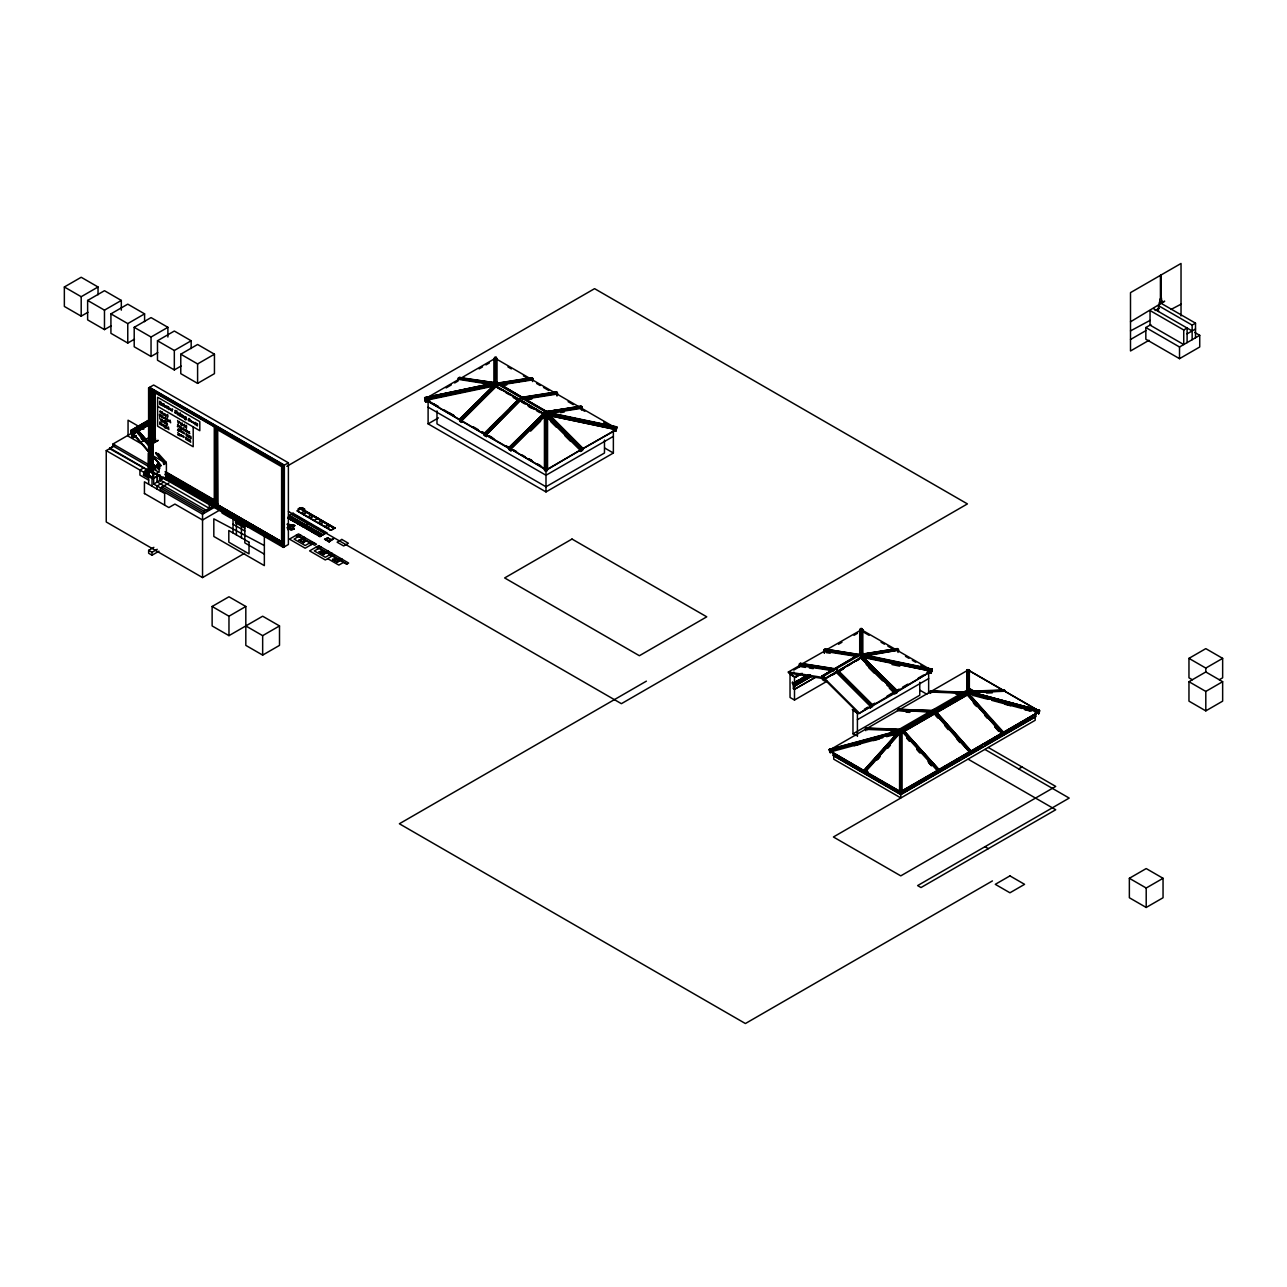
<?xml version="1.0" encoding="UTF-8"?>
<svg xmlns="http://www.w3.org/2000/svg" width="1287" height="1287" viewBox="0 0 1287 1287"><rect width="100%" height="100%" fill="white"/><g stroke="black" fill="none" stroke-linecap="round" stroke-linejoin="round"><path stroke-width="1.5" d="M289.543 527.203L288.465 527.557M496.991 360.167L496.106 357.416M244.643 553.265L202.542 577.573L106.242 521.975L106.242 450.611L147.249 474.276L147.313 471.605L149.179 470.511L153.652 473.037M149.984 470.624L147.651 471.798C150.949 482.078 137.838 472.216 147.651 470.302M147.088 473.809L147.168 471.509L149.356 470.254M862.805 631.563L862.837 630.389L861.711 631.306M161.84 424.565C164.189 423.117 160.505 425.788 162.982 425.852M165.074 406.065C168.661 405.212 162.484 406.048 166.425 407.738M184.057 429.617C186.406 428.169 182.722 430.839 185.199 430.888M188.69 432.175C191.699 431.451 186.551 432.159 189.832 433.574M159.411 466.811L157.352 465.138L158.478 463.079M616.296 429.021L616.167 428.957C615.122 434.909 616.923 425.112 616.763 427.815M460.102 377.541L494.401 382.689L458.478 377.734L493.484 383.22L492.953 384.765L545.72 415.106L546.637 414.253L546.412 469.787L615.91 429.649M862.773 654.986L932.061 669.304L930.919 673.246L931.45 671.187L862.065 657.287M792.663 683.735L793.468 683.654M425.289 398.986L424.855 397.651L425.595 401.898L429.697 401.045M1038.496 712.306L1038.722 713.754L1039.526 710.408L970.768 691.875M931.402 671.862L931.885 669.047M927.058 672.441L931.161 673.294L932.126 669.095L863.69 654.713L864.607 655.582L824.468 679.295M546.428 416.747L546.959 415.508M161.872 419.176L161.325 421.396L159.62 417.873M521.878 399.018L522.249 397.506M497.393 383.124L531.853 377.702L531.563 379.15M531.692 377.734L533.124 379.198L532.496 381.563M548.954 412.821L547.876 414.607M556.917 395.785L557.191 392.455M557.062 395.752L557.705 393.388L523.053 398.825M582.126 407.593L581.483 409.974L581.772 406.644M615.749 429.166L616.039 428.137L581.66 408.285L581.386 409.33L584.829 411.309M615.862 431.065L616.827 426.866L548.954 412.596M896.315 649.613L898.278 649.131L861.823 654.407L897.345 648.6L898.616 650.08L897.988 652.461M865.717 655.871L898.455 650.096M495.736 386.132L496.01 385.103M931.338 671.042L932.126 669.095M616.296 427.22L615.894 429.182M616.055 428.812L616.537 427.268L547.136 412.693L616.763 427.075M931.595 671.251L930.919 673.246M969.24 693.95L969.674 692.599M1003.2 690.25L1003.973 689.88L972.65 691.151M1004.648 690.379L1004.874 691.232L971.637 692.519M179.102 421.332L178.362 423.455L177.606 420.463M458.639 377.751L458.124 378.684L492.953 384.153M799.549 663.851L799.677 667.149L799.211 664.8L833.686 670.221L834.04 669.272L799.404 663.835L800.482 663.32M824.259 652.959L824.13 649.662M546.975 469.835L581.451 449.372M583.172 448.536L580.727 451.464L581.901 448.922M580.727 451.464L582.062 449.083L615.878 430.067M801.351 664.317L800.321 663.288L834.973 668.741L822.216 676.093L861.003 653.169L862.805 653.458L864.607 655.26L824.098 679.037L858.831 713.577L895.72 692.728L886.759 684.941M824.597 679.536C827.782 683.3 819.899 678.635 823.053 679.23L822.216 676.093M824.372 678.313L825.53 677.927L821.926 675.836M837.081 671.026L836.212 672.216L870.688 706.627M861.083 658.156L876.479 672.522M863.947 656.161L864.607 655.26M858.831 713.577L871.138 705.919L857.625 692.438M870.237 707.818L871.556 705.421L872.988 705.196L870.382 707.979L871.138 705.919M872.843 705.035L872.361 706.836M883.525 679.568L895.72 691.73L894.964 693.79L889.317 688.159M896.942 692.647L897.071 690.701L894.803 693.629L896.942 692.647L897.409 690.846M546.412 469.787L547.329 470.64L544.658 470.447L545.286 468.983L510.923 449.131L545.559 469.691L544.433 469.208L544.433 414.253L547.554 414.527L547.554 469.385M522.538 397.554L495.752 381.772L492.149 383.864L545.994 414.816L544.594 415.54L545.511 411.824L508.333 447.989L509.765 448.214L510.939 450.772L508.494 447.828M1038.496 713.69L1039.301 710.36L972.65 692.663M177.67 432.705L178.748 433.397L177.622 434.7L178.813 435.408M162.773 416.811L163.932 417.841A2.188 1.271 60 0 1 163.916 418.355L162.741 417.68A2.059 1.19 60 0 1 162.709 417.133M182.577 424.356L183.751 425.386A2.188 1.271 60 0 1 183.719 425.9L182.561 425.241A2.059 1.19 60 0 1 182.529 424.678M132.818 433.124L160.955 465.717L132.818 433.124L136.712 430.872L150 445.672M132.802 434.057L150.418 423.6M150.595 422.554L133.687 432.319L133.591 433.671L150.531 423.841M140.959 442.213L149.968 437.017M144.096 440.411L145.785 439.43M158.784 463.417L157.738 465.604L156.853 464.559L156.773 467.133M159.218 463.98L159.105 472.361L154.392 469.626L154.392 465.749L159.411 468.758M163.996 464.575L165.09 462.548L163.835 464.398L165.637 463.207M156.194 452.59L164.849 463.481L155.663 453.008M792.502 682.351L792.599 683.815L792.438 682.239L795.463 683.976L795.463 685.456L805.131 679.037M939.108 769.803L904.053 731.096L939.108 769.803L936.663 772.2L937.789 770.173L969.352 751.946L938.464 770.575M936.663 772.2L937.95 770.334L903.217 731.595L902.798 732.432L904.488 731.161M936.518 772.039L938.625 769.674M970.977 751.013L968.998 753.538L970.125 751.495L1001.688 733.284L970.8 751.898M968.998 753.538L970.285 751.672L935.552 712.918L935.134 713.77L936.389 712.435M968.741 693.757L1003.78 732.464L1001.35 734.861L1002.46 732.834L1038.432 712.065L1003.136 733.236M1001.35 734.861L1002.621 732.995L967.888 694.256L967.47 695.093L969.159 693.822M1002.975 733.059L968.339 693.21L1038.738 712.145L901.962 791.634M1001.189 734.7L1003.635 732.287M162.918 412.902L163.883 414.623A13.272 7.674 60 0 0 163.899 415.122M581.032 450.112L546.525 415.701L547.956 412.918M865.459 728.49L900.192 729.842L865.459 728.49L866.457 728.008M865.604 728.49L865.829 730.694M930.292 691.151L964.446 693.049M302.107 541.602L305.63 540.926M165.685 419.53L164.672 417.648L165.685 418.452M167.632 416.763L166.618 414.881L167.632 415.685M164.495 422.731L163.481 420.849L164.495 421.653M180.341 415.653C178.266 416.956 178.941 411.02 180.341 414.366M186.39 427.734L185.457 425.756L186.454 426.56M327.606 538.175L326.287 540.073M165.637 427.236L164.623 425.402L165.637 426.206M185.988 418.87C183.848 419.996 184.652 414.35 185.988 417.632M165.91 477.606L283.816 545.286L166.232 477.397M181.081 427.348L182.03 429.295L181.081 428.41M860.794 655.099L860.086 656.064L861.421 654.89M297.249 523.519L299.131 522.442L297.828 523.857M899.903 733.896L901.962 732.303M150.466 447.522L136.776 432.223L137.194 431.386M161.567 405.437L162.966 403.732M545.72 415.106L549.324 412.821L547.474 414.559L616.537 429.07M169.289 421.911L168.307 420.688A2.622 1.512 60 0 1 168.324 420.238L169.369 420.479M167.439 420.72L166.554 418.452M180.743 424.324L179.762 422.184M180.18 427.879L179.183 425.74M865.54 771.203L866.231 772.988L863.786 770.575L897.087 733.413M897.94 732.77L863.786 770.575M864.381 770.784L898.229 732.721L829.729 750.884L829.52 749.34M899.677 732.367L864.784 771.54L864.365 770.527M864.542 772.007L864.269 770.463M865.733 771.573L900.096 732.914L864.961 771.122M865.781 772.136L899.581 791.376L901.962 791.215L936.775 771.54M876.817 760.102L879.504 757.11M887.531 748.149L890.218 745.157M877.525 759.459L880.115 756.563M887.901 747.876L890.491 744.98M495.415 383.655L496.364 383.462L459.186 419.61L495.897 383.188L496.669 384.668L495.945 383.687M896.959 692.02L896.235 692.438L931.321 671.17L895.607 692.149L860.746 657.367M289.06 516.618L287.725 518.034L320.785 536.229M314.092 533.252L315.975 532.158L314.977 533.413M283.623 466.425L148.6 387.934L153.652 385.022L288.385 462.805L288.385 544.481L283.333 547.409L148.6 469.61L148.6 387.934M303.426 542.583L305.984 540.974M323.648 554.295L326.303 552.879L321.911 550.353M493.854 385.473L493.307 384.25M461.164 418.243L476.222 403.233M481.788 397.683L494.321 385.183M460.247 420.318L425.434 399.774L460.456 419.996L496.814 383.719M459.813 421.251L461.936 422.233L459.813 421.251L459.684 419.305L461.936 422.233M461.76 421.75L460.746 420.608L495.672 386.76M496.01 385.971L461.148 420.752L460.456 419.996M461.486 421.042L497.683 384.91M510.907 450.128L509.684 448.423L485.617 434.523L486.357 436.583L484.395 435.44L483.751 433.799L518.758 399.099L543.034 413.867M489.607 428.587L500.643 417.583M510.295 407.947L518.581 399.694M484.395 435.44L483.912 433.639L485.891 434.781M485.328 434.813L520.093 399.823L519.304 400.112M520.35 399.967L518.934 399.324L522.538 397.249M486.357 436.583L485.73 434.942L520.366 400.37L519.675 399.63L485.038 434.186L486.341 435.939M486.052 435.231L520.366 400.37M508.671 448.278L543.484 413.545M509.604 448.375L545.511 412.58M531.579 426.576L509.668 449.42L508.944 449.002M539.897 418.275L544.063 414.124M508.976 449.63L511.1 450.611M509.909 449.002L529.81 429.134M544.594 414.929L510.312 449.131L510.939 450.772M545.447 414.687L510.633 449.42L460.746 420.608M530.437 430.646L545.559 415.572M530.759 431L540.588 421.187M859.716 655.163L859.716 629.681L860.633 628.812L862.837 629.761M859.716 629.761L860.633 628.893M148.97 388.642L284.347 466.843L148.97 389.414L149.598 387.355L284.347 465.138L283.703 466.425M334.507 559.459L334.507 560.424M899.581 730.019L901.962 729.745M864.285 655.405L862.419 656.724L931.82 671.299M164.736 414.044L165.733 416.184M166.57 422.876L167.583 425.032M166.506 426.737L167.519 428.877M182.513 415.653L183.607 415.814L183.719 418.227M326.126 539.237L327.284 538.642M897.586 731.659L829.295 750.08L829.632 749.243M186.953 432.319L187.403 430.534L187.95 432.899M187.275 436.406L187.741 434.62L188.272 436.985M186.808 440.009L187.258 438.24L187.805 440.588M190.17 438.079L190.637 436.293L191.168 438.642M189.704 441.682L190.154 439.913L190.701 442.261M185.939 430.18L186.953 430.759M186.277 434.25L187.275 434.829M185.795 437.87L186.808 438.449M189.173 435.923L190.17 436.502M188.69 439.543L189.704 440.122M290.508 519.642L292.406 518.548L291.087 519.98M300.611 525.466L302.509 524.372L301.496 525.643M303.989 527.413L307.303 526.415M312.628 530.228L311.309 531.644M319.369 534.121L318.339 535.36M966.955 692.213L968.146 690.878M493.066 383.317L424.63 397.699L493.066 383.317L492.792 384.861M545.093 412.065L546.042 412.258L544.128 412.065L581 406.097L580.71 407.529M163.803 414.704L162.854 413.835L163.883 413.947M331.29 540.363L328.941 541.827M544.433 468.902L545.35 468.307L545.35 414.446M316.248 531.418L313.272 532.786M295.785 520.511L294.755 521.75M307.352 529.359L309.234 528.265L308.236 529.52M157.979 468.967L158.028 467.567M304.858 537.741L302.96 538.899L309.813 542.841L305.164 545.527L294.079 539.124L300.74 535.215M287.596 525.723L293.243 526.64L294.82 525.627L287.307 524.469L294.836 525.546L287.162 524.066M299.549 540.347L300.386 539.848L299.421 540.267M303.185 542.438L304.022 541.94L303.056 542.374M319.723 552.107L320.56 551.608L319.594 552.026M325.048 552.59L322.345 553.394L325.257 552.895M323.359 554.198L324.195 553.7L323.23 554.134M325.933 552.863L328.346 551.415L325.933 552.847L322.394 550.305M291.055 528.7L289.495 529.214L291.554 530.164L293.983 528.941L293.243 526.64M331.499 540.234L333.671 538.899M461.711 377.718L493.902 359.121L494.498 359.99M547.474 415.202L548.342 414.704M87.934 312.274L81.194 316.168L64.35 306.435L64.35 286.985L81.194 277.268L98.037 286.985L98.037 294.771M64.35 286.985L81.194 296.718L98.037 286.985M111.213 325.708L104.472 329.601L87.629 319.884L87.629 300.434L104.472 290.701L121.316 300.434L121.316 310.151M87.629 300.434L104.472 310.151L121.316 300.434M134.491 339.157L127.767 343.05L110.923 333.317L110.923 313.867L127.767 304.15L144.594 313.867L144.594 321.653M110.923 313.867L127.767 323.6L144.594 313.867M157.786 352.606L151.046 356.483L134.202 346.766L134.202 327.316L151.046 317.599L167.889 327.316L167.889 337.033M134.202 327.316L151.046 337.033L167.889 327.316M181.065 366.039L174.324 369.932L157.481 360.215L157.481 340.765L174.324 331.032L191.168 340.765L191.168 348.536M157.481 340.765L174.324 350.482L191.168 340.765M180.775 354.198L197.603 344.482L214.446 354.198L214.446 373.648L197.603 383.381L180.775 373.648L180.775 354.198L197.603 363.931L214.446 354.198M149.549 387.693L284.347 465.444M148.97 389.414L149.598 455.035M131.177 432.142L130.727 430.534L149.244 419.835M130.791 431.901L130.791 430.646L149.324 419.948M150.306 420.527L130.904 431.788L132.818 432.319M131.773 431.483L150.386 420.559M131.901 431.563L150.692 420.946M132.175 431.724L150.692 421.026M149.533 422.023L132.577 431.949L132.561 436.454L133.607 437.065L133.607 434.105M132.69 432.014L149.549 422.313M148.407 466.393L112.983 445.945L112.983 443.999L133.188 432.335M138.513 429.826L141.811 427.927M132.722 433.285L140.058 429.279M143.42 427.332L148.472 424.42M132.4 432.175L133.526 433.703L150.595 424.034M147.201 469.98L109.604 448.664L114.656 444.964M136.776 432.223L138.449 430.952L149.614 443.693M106.242 450.611L114.656 445.752M136.132 435.601L132.754 437.548L131.724 436.937L131.644 433.59L132.834 434.282M131.644 436.985L132.834 437.66L136.197 435.714M149.807 471.605L150.032 441.602L153.394 439.655M150.145 470.736L150.289 441.763L153.668 439.816M155.759 439.076L150.692 441.988L154.343 440.202M152.896 470.093L152.22 442.857L155.582 440.926M152.22 442.857L155.856 441.071M153.056 470.382L152.896 443.259L157.947 440.331M152.896 443.259L158.204 440.492M143.291 468.114L139.929 470.061L139.929 475.112L148.649 480.148M143.661 475.16L143.822 471.927L148.198 469.385M143.661 472.216L147.651 470.093M150.193 468.725L151.287 469.514M144.16 472.699L147.989 470.495M150.869 469.112L150.659 389.35L150.322 454.761M163.272 463.127L164.945 462.146M166.184 462.194L164.495 463.159L155.566 453.201M163.739 463.899L165.476 462.741M163.948 464.076L165.685 462.966M147.249 474.276L149.115 473.198M148.761 473.986L147.587 474.678L147.796 471.879M153.024 473.149L153.024 478.909L147.635 475.788L152.847 478.603L159.524 474.678M158.751 475.482L153.7 478.394L148.649 475.482M153.7 471.975L153.7 484.041L162.484 479.005M163.803 482.094L157.062 485.987L157.062 489.092M153.7 484.041L160.441 487.918L168.854 483.059M204.231 511.261L204.231 513.207L162.114 488.899L162.114 486.953L204.231 511.261L214.334 505.421M282.834 466.023L288.385 462.805M157.271 472.619L157.271 482.014L206.917 510.682L215.621 505.662M217.551 504.681L281.58 541.65L281.628 466.698L217.551 429.761L217.905 504.472M160.441 489.864L202.542 514.173L216.007 506.402M286.808 466.344L594.578 288.658L967.422 503.909L621.396 703.683L288.433 511.454M158.961 551.206L152.011 555.212L148.649 553.265L148.649 550.353L153.861 547.345M221.058 509.314L202.542 520.012L174.919 504.07L168.854 507.561L144.434 493.468M148.649 550.353L152.011 552.3L157.223 549.292M225.402 511.1L222.024 513.046L230.775 518.098M458.285 378.7L459.202 378.925M425.627 398.552L459.507 378.973M446.106 387.918L451.238 384.958M454.665 382.979L458.075 381M479.102 368.87L482.528 366.892M485.939 364.913L489.366 362.95M234.749 516.875L232.143 518.388L237.291 521.348L239.897 519.851L236.47 517.873M233.027 532.947L233.027 518.355L234.636 517.422M234.17 518.178L235.054 517.664M235.537 517.937L236.116 517.985M234.443 519.176L236.937 517.937M235.489 519.787L235.553 522.731L244.82 528.088M237.339 518.854L238.256 519.578M236.406 519.594L237.355 519.047M237.693 519.192L238.127 519.304M238.481 519.514L237.435 520.045L233.703 517.969M236.872 520.575L237.58 520.286M240.782 520.398L237.371 522.377L243.34 525.82L246.75 523.857M246.444 526.11L247.764 525.466M247.812 525.868L247.345 526.624M438.497 406.724L428.104 400.724L428.104 423.857L438.465 417.873M297.876 509.121L300.434 507.641M293.146 513.175L288.819 515.653L322.603 535.279M302.654 507.786L297.136 510.939L330.679 530.308L335.022 527.863M289.157 515.942L291.57 517.487M288.047 518.001L290.46 516.698M288.063 518.227L290.524 517.454L288.658 518.564M302.767 509.925L304.375 508.992M289.302 518.934L291.827 517.471M289.865 519.272L292.39 517.808M292.519 517.889L295.061 519.353M291.441 520.173L293.822 518.629M292.02 520.511L293.919 519.417M292.664 520.881L295.19 519.417M293.163 521.171L295.881 519.819L293.87 521.589M294.466 521.927L297.2 520.575M294.803 522.12L297.265 521.348L295.399 522.458M298.552 521.364L296.412 522.908M287.725 528.056L289.848 528.394L287.789 529.584M296.605 523.149L299.26 521.766L300.82 523.407M290.492 528.49L287.966 529.536M298.182 524.066L300.563 522.522M291.538 528.651L289.752 529.311L291.296 529.198M298.761 524.404L301.673 523.31M290.653 529.633L292.085 528.732M299.404 524.774L301.93 523.31M299.565 524.871L302.493 523.648M302.622 523.712L305.164 525.193M301.206 525.804L303.925 524.469M301.544 526.013L303.989 525.241L302.123 526.351M302.767 526.721L305.598 525.337M303.056 526.882L308.043 524.018M318.05 518.243L314.076 520.527L314.897 521.01M303.346 527.043L306 525.659M304.906 527.96L307.368 527.187M305.502 528.297L308.413 527.203M306.145 528.667L308.671 527.203M306.547 528.893L309.234 527.525M309.234 527.686L312.033 528.989L309.507 530.598M307.931 529.697L310.601 528.313L308.285 529.89M308.864 530.244L310.762 529.15L308.639 529.729M310.087 530.936L312.725 529.552M310.714 531.306L312.596 529.617M311.631 531.611L314.044 530.308M311.647 531.837L314.108 531.081M298.97 539.929L303.716 542.744M312.242 532.174L315.154 531.097M299.26 540.106L301.737 538.786M305.26 537.902L303.587 538.867L314.655 545.254L316.505 544.192L303.989 537.162L302.3 538.127L296.75 534.909M312.87 532.545L315.395 531.097M314.671 533.59L317.342 532.207L315.009 533.783M315.605 534.121L317.487 533.027L315.138 532.689M318.645 532.963L315.975 531.563M316.248 534.491L318.774 533.043M316.811 534.829L319.466 533.445M317.455 535.199L319.337 533.51M318.034 535.537L320.769 534.202M318.388 535.73L320.833 534.958M318.967 536.068L320.865 534.974M319.61 536.438L322.136 534.974M319.836 536.566L326.801 532.609M331 530.276L335.038 528.024L301.206 508.51M310.167 542.664L312.001 541.666M314.318 542.921L305.164 548.214L289.43 539.124L298.52 533.896L303.989 537.162M324.485 539.173L329.343 542.052M324.662 539.35L327.751 537.805L331 539.607M212.13 606.483L228.973 596.766L245.817 606.483L245.817 645.382L262.661 655.099L279.504 645.382L279.504 625.932L262.661 616.216L228.973 635.649L212.13 625.932L212.13 606.483L228.973 616.216L245.817 606.483M547.763 414.993L547.972 413.626L582.979 448.536L582.062 449.083L547.055 414.157M319.578 548.214L314.253 550.884L325.321 557.287L332.094 553.378M319.16 547.972L320.994 546.975M319.433 551.866L322.442 550.241M319.996 552.043L322.104 551.061M327.461 550.82L325.788 551.801L316.908 546.669M323.359 553.989L325.627 552.622M323.89 554.504L319.031 551.624L324.018 554.584M330.389 554.44L332.159 553.426M332.85 559.604L335.907 558.027M333.462 559.829L335.746 558.51M340.862 558.558L339.173 559.523L327.075 552.525L328.941 551.576M336.84 561.775L339.108 560.456M341.908 559.153L339.414 560.633L335.408 558.317M337.226 562.129L339.784 560.649L335.408 558.124M342.245 559.346L340.556 560.328L346.959 564.012M343.484 562.403L338.835 565.09L327.718 558.671M580.566 451.319L582.689 450.337M245.817 625.932L262.661 635.649L279.504 625.932M613.368 436.357L545.994 475.257L428.104 407.191M428.104 423.857L545.994 491.924L613.368 453.024L613.368 429.89M1161.839 300.804L1159.314 302.268L1159.314 305.18M1159.314 304.005L1161.839 302.542L1161.421 297.924L1159.748 299.292L1159.748 302.011M1130.501 321.814L1164.703 301.206L1161.662 302.638M1155.099 310.537L1159.314 308.108M1194.674 332.416L1199.725 335.328L1199.725 346.991L1179.519 358.671L1145.832 339.221L1145.832 327.541L1150.884 324.63M1130.501 339.511L1145.832 330.662M1149.034 340.283L1130.501 350.981L1130.501 292.632L1181.032 263.465L1181.032 315.942M1183.734 329.987L1183.734 344.562L1150.047 325.112L1150.047 310.537L1183.734 329.987L1187.097 328.04L1187.097 342.615M1158.461 311.502L1158.461 305.662L1192.148 325.112L1195.51 323.166L1195.51 337.757M1187.097 333.864L1195.51 329.005M1145.832 327.541L1179.519 346.991L1199.725 335.328M646.396 681.145L399.372 823.76L745.398 1023.535L992.422 880.919M825.064 649.131L823.97 649.645L858.429 655.051M788.352 672.023L822.731 677.429L823.374 678.619L788.641 673.053L788.352 672.023L800.401 665.073M824.967 650.884L800.611 664.735L804.455 665.347M793.789 670.077L800.675 666.103M838.513 644.256L841.955 642.277M853.989 635.328L857.415 633.349M827.026 681.257L794.497 700.048L790.041 697.474L790.041 674.275L794.031 672.152M800.385 673.519L794.497 676.914L794.497 700.048M790.041 674.356L795.173 677.316L802.123 673.294M795.334 677.412L801.302 673.97M795.237 681.997L798.616 680.051M801.978 678.104L805.356 676.158M795.157 682.207L805.356 676.351M795.559 682.367L809.04 674.597M809.491 674.661L793.886 683.349M794.24 683.815L809.555 674.694M794.224 684.089L809.571 674.983M807.995 676.238L794.417 684.201L793.371 683.365M810.617 675.225L795.398 684.024L795.302 685.36L794.111 683.864M793.886 686.18L793.838 684.491L802.638 679.922M794.932 685.054L810.44 676.286M794.336 683.413L794.336 686.003L811.212 676.158M794.336 686.003L811.373 676.254M811.309 676.479L794.465 686.293L793.419 685.601M821.926 676.061L861.293 653.442M860.633 653.909L861.92 653.909L861.92 628.571L860.633 628.571L861.325 653.699M862.805 653.458L836.019 668.918L837.531 670.656M823.728 676.109L836.019 669.015L837.821 670.833M824.87 678.828L837.419 671.589M838.834 670.656L862.274 657.126M831.338 675.337L834.78 673.342M838.722 671.074L843.886 668.082M847.329 666.103L850.755 664.124M855.919 661.132L859.362 659.153M832.271 675.112L835.343 673.326M838.561 671.38L843.58 668.468M840.057 670.881L843.403 668.95M864.365 709.234L867.84 707.158M871.315 705.228L874.79 703.136M886.952 696.203L892.164 693.114M895.639 691.183L899.114 689.092M902.589 687.161L907.802 684.153M918.226 678.136L923.439 675.128M895.72 691.73L871.026 706.338L836.373 671.766M870.414 707.335L871.653 705.63L836.904 671.074M857.415 719.706L928.651 678.587M852.975 710.681L852.975 733.815L919.755 695.253L919.755 682.287M898.793 709.346L897.473 710.36L932.11 711.711M964.204 692.004L930.131 691.151L964.993 692.326M966.955 670.704L830.179 749.678L830.984 750.659M896.235 731.048L969.658 688.642L972.699 690.395L972.699 691.875L899.259 734.266L896.235 732.512L896.235 731.048L899.259 732.786L972.699 690.395M932.528 711.164L935.472 710.714L933.445 710.714M970.028 689.993L897.94 731.611L898.889 732.158L970.977 690.54L968.741 690.443M899.404 709.7L898.632 709.33L935.134 710.714L899.163 709.394M927.493 716.779L930.903 714.816M942.808 707.947L946.218 705.968M949.613 704.005L953.023 702.042M899.758 733.783L971.846 692.165M901.962 790.861L937.016 770.623M901.962 791.119L1038.738 712.145M968.854 753.362L970.688 752.557M959.362 760.167L900.771 793.999L850.932 765.218M962.805 758.188L981.756 747.248M985.215 745.253L1035.182 716.409L1035.182 720.286L833.413 836.984L900.771 875.868L1055.726 786.421L988.352 747.522M900.771 794.385L1035.52 716.602M1192.341 679.745L1188.963 677.815L1188.963 658.365L1205.806 648.632L1222.65 658.365L1222.65 677.815L1219.288 679.745M1018.677 768.918L1022.039 766.972M1188.963 658.365L1205.806 668.082L1222.65 658.365M1188.963 681.692L1205.806 671.975L1222.65 681.692L1222.65 701.142L1205.806 710.874L1188.963 701.142L1188.963 681.692L1205.806 691.425L1222.65 681.692M1129.359 878.297L1146.202 868.564L1163.046 878.297L1163.046 897.747L1146.202 907.464L1129.359 897.747L1129.359 878.297L1146.202 888.014L1163.046 878.297M304.263 537.403L302.027 538.626M329.569 541.232L330.437 540.347M291.859 520.028L293.886 519.401M298.471 523.889L300.627 523.294M287.677 528.555L289.575 528.346M292.004 528.812L289.816 528.893L293.613 528.973M302.397 539.205L300.868 540.894M319.964 536.647L320.753 536.212M327.992 541.28L328.861 541.023M325.708 552.139L327.799 551.013L325.708 552.155L318.903 548.214M339.173 559.909L341.264 558.783M1130.501 330.904L1150.047 320.399M331.065 539.639L333.108 538.561M969.336 669.964L966.955 669.9L966.955 692.503M966.955 669.964L968.741 669.642L968.741 689.735M292.969 519.916L291.554 519.063M309.813 529.649L308.397 528.796M1171.025 309.443L1181.032 304.199M337.355 561.229L335.907 561.229M897.216 690.862L860.392 654.858L897.57 691.006M153.153 436.824L153.362 435.408L152.011 434.62M152.139 471.283L152.284 469.578M316.473 533.574L315.379 533.622M494.835 382.512L496.106 382.094M860.633 653.49L861.92 653.683M864.253 655.791L931.82 669.497M179.327 433.735L179.971 436.068M829.295 749.388L898.165 730.759M829.729 749.501L898.165 731.048M829.407 749.307L830.195 752.638L829.407 750.691L898.165 732.142M830.195 752.026L882.834 737.692M886.614 736.679L898.085 733.719M899.581 791.119L830.179 751.045L864.928 771.38M854.246 745.768L859.973 744.224M873.374 740.62L879.101 739.076M892.502 735.472L898.229 733.928M493.902 359.073L494.755 358.88M859.716 630.469L860.569 630.276L825.192 650.546L829.15 651.174M490.041 384.411L424.694 397.908M424.63 398.439L492.503 384.169L494.321 385.328L424.935 399.903M424.694 398.648L493.082 384.266M424.855 398.391L425.353 400.466L494.691 385.891M425.402 401.415L429.568 400.547M133.687 433.574L132.625 431.708M328.909 541.103L328.088 541.023M164.479 406.998L163.851 403.764M170.656 422.812L170.125 420.109M165.846 424.002L165.412 421.283M168.87 429.633L168.436 426.914M971.122 751.19L936.823 712.499M496.879 383.446L531.161 378.056M498.31 383.655L532.77 378.249L532.963 379.215M519.707 381.016L523.664 380.389M498.777 384.588L533.124 379.198M505.051 383.687L526.367 380.341M498.487 385.247L532.802 379.858L532.062 379.44M502.783 385.569L506.756 384.942M521.782 397.345L556.434 391.891L556.129 393.339M521.09 397.683L555.727 392.245M522.715 397.876L557.351 392.438L556.274 391.924M528.587 397.136L532.416 396.525M538.159 395.624L541.988 395.029M545.817 394.417L549.662 393.822M529.118 397.586L533.14 396.959M536.759 396.38L540.813 395.752M522.892 399.469L557.368 394.047L556.644 393.629M527.943 399.678L531.821 399.067M545.961 411.824L580.308 406.435M544.642 411.808L581.933 406.628L580.855 406.113M553.7 411.776L557.947 411.1M570.881 409.073L574.694 408.478M548.005 412.95L582.287 407.577M553.571 412.162L559.507 411.229M563.449 410.617L567.39 409.99M571.348 409.379L575.289 408.751M547.152 413.706L581.949 408.252L581.225 407.818M560.392 412.628L564.205 412.033M862.338 654.086L897.345 648.6M865.652 654.423L869.481 653.828M873.326 653.217L877.155 652.622M890.572 650.514L894.401 649.919M874.05 653.651L877.911 653.04M881.675 652.445L885.553 651.849M889.204 651.27L893.226 650.643M898.616 650.08L863.786 655.55L863.271 654.633M162.355 412.146L162.13 412.097A3.153 1.818 60 0 0 161.776 412.339M971.91 691.473L1004.809 690.379L1003.812 689.896M972.425 692.197L1005.131 690.926M986.437 693.049L992.341 692.808M496.106 357.496L493.902 358.365L493.902 383.639L493.066 383.542M545.35 467.953L546.637 467.953M547.554 468.725L544.433 468.725L544.658 470.64L547.329 470.447M860.633 628.651L861.92 628.651M968.821 691.264L967.47 691.264L969.336 692.213L969.336 693.773M899.581 792.084L901.962 792.084M899.581 792.519L901.962 792.519M930.067 692.004L963.319 693.307M955.919 694.208L959.812 694.369M934.603 711.067L897.634 710.376L930.984 711.968M906.064 712.21L909.957 712.355M901.029 729.359L866.296 728.008L867.518 729.729M867.068 728.378L900.321 729.665M865.395 729.343L898.648 730.646M890.974 731.547L894.819 731.692M172.78 409.395L172.587 409.346A3.781 2.188 60 0 0 172.072 409.62M195.946 422.763L195.753 422.715A3.781 2.188 60 0 0 195.238 423.005M930.984 690.669L932.19 692.39M287.644 525.933L288.063 526.013A2.767 1.593 0 0 1 289.269 526.705L289.495 526.994M288.529 527.863L294.192 528.651M286.921 527.799L293.983 528.941M836.019 669.015L834.507 668.999M462.355 378.523L466.184 379.118M470.012 379.713L473.841 380.325M477.686 380.92L481.515 381.531M487.258 382.432L491.103 383.027M461.615 378.941L465.669 379.568M469.433 380.164L473.198 380.759M478.844 381.644L482.689 382.255M486.373 382.834L490.363 383.462M458.462 379.359L489.124 384.169M859.362 654.52L824.903 649.098L857.979 654.536M833.654 651.335L837.66 651.962M841.392 652.557L845.302 653.169M849.13 653.764L852.991 654.375M833.091 651.785L837.049 652.412M840.99 653.024L844.932 653.651M823.632 650.595L857.979 655.984M823.953 651.254L858.252 656.643M826.222 652.606L830.179 653.233M801.013 663.642L831.836 668.484M808.284 665.942L812.354 666.586M815.942 667.149L819.996 667.776M799.372 665.459L833.863 670.865M801.592 666.795L805.485 667.406M809.378 668.017L813.255 668.629M790.572 674.147L795.173 677.316M546.702 469.079L547.522 469.964M972.039 692.245L969.98 693.436M616.827 427.606L548.407 413.449M589.156 422.152L593.001 422.973M615.862 429.52L548.053 415.283L616.344 429.681M864.253 655.566L932.126 669.835M863.674 655.662L932.061 670.044M891.907 664.526L899.742 666.167M927.187 671.943L931.338 672.811M177.3 414.494L176.882 410.891M184.781 427.187L184.475 424.195M497.023 359.073L496.171 358.88L530.534 378.764M183.574 428.281L183.462 428.233A3.153 1.818 60 0 0 182.979 428.474M969.433 691.569L1039.623 710.504M969.433 692.261L1039.623 711.18M968.854 692.728L1039.526 711.791M968.854 693.017L1039.188 711.984M972.779 695.35L987.966 699.308M991.746 700.321L1021.975 708.477M1025.144 709.475L1031.418 711.019M1034.845 712.081L1038.722 713.127M1004.906 704.246L1010.681 705.807M1024.162 709.427L1029.938 710.987M900.771 730.469L901.962 731.113L901.962 792.712L899.581 792.712L899.581 731.997M901.962 791.199L900.176 791.006L900.176 733.88M966.955 690.846L968.146 691.569L968.146 689.333M292.986 513.272L326.625 532.705M160.376 411.743C160.103 408.59 161.808 415.588 159.797 411.406M180.003 429.633L179.376 430.067A3.394 1.963 60 0 0 179.36 430.904L180.647 431.644A3.394 1.963 60 0 0 180.647 430.968L180.003 429.633M582.818 448.391L548.503 413.947M838.352 670.64L872.988 705.196M168.034 406.644L167.76 406.612A3.781 2.188 60 0 0 167.31 406.885M162.21 415.942L162.162 415.926A3.153 1.818 60 0 0 161.631 416.135M298.311 521.364L295.608 520.398M321.879 534.99L319.192 534.008M459.411 377.204L460.263 377.574M264.35 545.543L213.819 518.838L213.819 536.454L264.35 565.62L264.35 536.454M298.053 511.293L297.217 510.81L331.161 530.212M303.523 514.446L304.375 514.945M306.901 516.393L307.738 516.891M320.366 524.179L321.219 524.662M323.745 526.126L324.581 526.608M289.639 517.953L288.191 517.117M296.38 521.846L294.932 521.01M299.742 523.793L298.294 522.956M303.121 525.74L301.673 524.903M306.483 527.686L305.035 526.85M313.224 531.579L311.776 530.743M319.964 535.456L318.516 534.62M1161.839 303.732L1195.51 323.166M1153.409 308.59L1192.148 330.952M531.772 379.488L555.855 393.388M556.354 393.677L580.421 407.577M507.931 366.908L511.357 368.902M523.391 375.836L526.817 377.831M536.663 383.494L540.09 385.489M543.532 387.467L548.696 390.444M568.114 401.657L573.278 404.649M603.732 422.216L607.158 424.211M549.324 413.03L495.415 382.303L496.106 357.159L494.835 357.159L494.755 383.783M549.034 413.079L495.752 381.772M493.951 382.062L547.522 413.095M604.697 448.021L613.368 453.024M492.149 383.864L545.72 414.897M497.393 387.757L500.836 389.736M505.984 392.728L509.427 394.707M512.87 396.686L518.194 399.984M528.844 405.92L534.008 408.896M513.352 397.554L516.698 399.485M521.541 402.011L524.887 403.941M528.233 405.888L533.252 408.783M536.599 410.714L539.961 412.644M528.426 406.354L531.772 408.285M969.336 670.704L1038.738 710.778M969.336 670.8L1003.377 690.459M1004.391 691.039L1038.432 710.697M862.837 630.517L895.044 649.115M897.232 650.369L931.128 669.948L931.112 670.994M869.095 635.328L862.258 631.386L862.837 630.582M881.064 642.245L884.491 644.208M887.901 646.187L891.328 648.165M905.517 656.354L908.928 658.317M912.354 660.295L915.765 662.274M920.897 665.234L924.323 667.213M433.301 403.651L438.497 406.66M448.906 412.66L454.102 415.669L443.693 409.733M492.245 437.677L488.787 435.682L493.983 438.754M513.046 449.694L516.521 451.689M473.182 426.753L478.378 429.745M506.113 445.769L509.588 447.763M513.046 449.774L516.521 451.769M521.718 454.778L525.193 456.772M537.322 463.787L540.797 465.781M459.781 420.624L460.521 421.042L459.797 419.61M484.555 435.279L486.518 436.422M920.012 690.266L926.93 694.256M984.989 749.468L1069.191 798.085L917.615 885.601L920.993 887.547L1055.726 809.748L968.146 759.185M857.415 713.255L852.3 709.523L857.415 713.175L857.415 736.373M793.773 683.751L793.484 682.93L793.773 685.73M794.529 685.971L793.355 685.295L793.355 688.674L794.529 689.365L816.425 676.721L794.465 689.237L793.419 688.642M852.975 733.815L855.935 735.52M864.558 769.851L868.033 771.894M830.984 752.026L899.581 791.634M864.703 771.83L866.376 772.811M847.489 763.239L833.735 755.292L833.735 759.185L900.771 797.892L900.771 791.634M900.771 794.192L833.413 755.485M984.989 846.701L988.352 848.648M149.549 388.111L284.298 465.91M160.923 402.027L159.62 401.271L159.62 404.263L160.923 405.019M163.481 404.279L164.43 404.826M159.62 402.702L160.859 403.41M157.593 406.338L199.807 430.711L199.807 421.621L157.593 397.249L157.593 426.206L193.195 446.75L193.195 426.882M159.797 415.46C162.789 417.085 158.221 410.81 159.797 416.65M178.861 430.936L177.526 430.164L178.459 428.78L178.491 431.322M159.797 423.053L161.084 423.793M301.978 507.593L304.89 509.282M299.758 507.834L334.829 528.169M299.421 508.027L334.459 528.072M300.466 508.944L334.25 528.297M149.662 431.338L153.652 433.832M149.598 431.612L151.239 432.496M153.652 433.896L152.236 432.818L152.477 439.736M149.067 432.689L149.019 431.885L153.652 434.475M143.742 429.263L128.056 420.205L128.056 436.1L143.742 445.157M291.135 514.333L324.855 533.719M152.252 434.507L152.22 436.277M149.823 433.365L151.062 435.392M151.126 434.845L149.871 434.137L151.062 435.038M153.266 436.293L152.059 435.456L153.314 436.116L152.896 439.977M289.189 515.46L322.828 534.893L288.867 515.62M327.268 537.853L331.612 540.347M307.545 527.3L305.872 525.74M312.451 530.115L314.285 531.177M325.756 539.028L325.965 539.897M150.692 438.706L150.885 432.754M130.727 430.534L133.751 432.287L133.591 433.671M130.791 430.646L133.687 432.319M131.724 433.912L132.754 434.588M298.745 536.438L302.3 538.497M326.415 552.541L329.987 554.6M301.737 538.593L306.081 541.103M295.769 535.472L298.085 536.824M309.17 543.227L311.486 544.562M315.926 547.232L318.243 548.568M329.327 554.97L331.66 556.322M156.773 464.446L157.593 464.961M165.444 471.669L216.441 501.093M165.138 471.895L216.908 501.962M165.878 473.6L216.007 502.541M165.75 473.68L217.6 503.619M112.983 443.999L148.407 464.446M164.768 474.243L216.876 504.134M217.39 429.038L217.39 504.761L282.11 542.052M217.39 504.761L282.143 542.149L282.11 466.393M165.379 475.884L282.931 543.741M151.239 468.983L151.174 470.447L149.823 469.658M152.107 470.028L153.475 470.785M235.054 517.728L235.971 518.388M149.871 468.902L151.126 469.675L150.225 469.626M152.059 470.157L153.314 470.929M153.121 471.106L153.362 471.702M162.982 476.946L284.347 546.814L284.347 466.843M247.168 525.756L248.471 526.447M149.919 469.803L151.029 470.64M152.139 471.09L153.217 471.702M148.423 469.658L166.393 480.019L166.393 463.513L148.423 453.153L148.198 469.787M109.604 447.892L153.813 473.519M149.71 471.283L153.861 473.825L153.813 472.94M149.662 471.509L153.7 473.922M147.748 473.986L144.337 472.216M148.761 474.42L148.649 484.234M143.822 471.927L147.748 474.179M153.7 478.008L147.587 474.469L148.423 473.6M233.027 524.195L244.82 531M147.667 475.981L145.785 474.613L145.544 472.554M143.324 475.048L148.375 477.895M264.35 554.15L244.82 542.873L244.82 525.16M330.051 529.761L330.904 530.26M546.637 468.307L547.554 468.902M182.223 422.973L181.676 425.386M863.69 654.713L864.607 655.437M862.435 656.579L897.248 691.296M859.925 655.115L896.299 691.392M860.456 657.705L895.269 692.438M866.183 664.398L882.641 680.839M868.741 667.615L874.227 673.101M838.175 671.09L849.211 682.094M851.978 684.845L872.666 705.485M836.663 671.219L853.265 688.095M824.742 678.587L859.105 712.869M548.503 414.559L582.995 448.986M548.97 416.972L562.435 430.421M564.494 432.48L570.141 438.111M573.487 441.441L581.483 450.418L580.759 450.836L546.525 416.698M546.525 415.09L581.354 449.823M550.788 421.605L556.467 427.268M564.961 435.746L570.64 441.409M485.73 434.942L461.036 420.334L461.776 422.393M967.47 694.787L1002.09 733.429M966.65 694.176L1001.849 733.445M973.197 702.525L975.787 705.421M984.861 715.54L987.451 718.436M995.237 727.123L999.13 731.466M974.034 703.619L976.64 706.515M994.883 727.01L998.792 731.386M971.186 751.141L936.003 711.872L934.314 712.853L969.513 752.123M935.134 713.465L969.754 752.107M935.215 715.057L937.773 718.049M944.803 725.595L948.213 729.681M956.45 738.593L959.877 742.567M903.651 730.549L938.85 769.819M901.978 731.515L937.419 770.768M907.222 738.416L909.812 741.312M916.634 749.066L920.189 752.895M927.975 761.566L931.289 765.427M906.74 738.175L909.346 741.087M917.181 749.806L919.787 752.718M928.908 762.901L931.515 765.813M898.986 732.593L899.774 733.687M138.449 430.952L149.71 443.516M158.301 453.523L165.959 462.049M136.615 431.032L149.839 445.769M156.161 452.831L165.009 462.709M136.776 431.933L150.579 447.329M141.216 438.24L143.871 441.168M141.377 438.561L143.661 441.248M132.497 433.719L160.891 465.395M830.485 750.964L831.289 751.946M153.153 470.045L153.346 472.602M132.143 434.427L132.143 432.786M865.395 771.38L866.231 772.988M184.733 419.305L185.923 419.98L185.988 417.02M164.591 427.59L165.573 428.153L165.637 425.691M161.663 402.976L163.015 406.274M829.632 750.627L830.421 752.589M175.933 411.052C172.973 408.076 177.815 415.878 174.63 412.483M178.41 425.16C175.981 422.699 179.907 429.118 177.316 426.351M425.16 399.855L425.82 401.85L425.82 400.305M197.699 424.211C195.238 421.46 199.276 428.362 196.541 425.096M931.901 691.039L932.303 692.261M930.211 692.02L930.614 693.226M929.97 691.698L930.501 693.355M425.112 398.713L425.402 399.646M860.73 656.499L861.019 657.528M823.777 650.611L824.42 652.992M931.402 670.06L931.161 673.294M425.74 400.804L425.82 401.85M425.643 401.367L425.353 400.466M493.902 358.993L493.935 360.167M859.716 629.681L859.748 631.563M1205.806 668.082L1205.806 671.975M1205.806 691.425L1205.806 710.874M1192.148 325.112L1192.148 339.704M1179.519 346.991L1179.519 358.671M1161.228 274.903L1161.228 298.037M1160.424 275.37L1160.424 298.504M1146.202 888.014L1146.202 907.464M1038.722 711.759L1038.722 713.754M1035.922 713.609L1035.922 716.602L900.771 794.626L832.995 755.485L832.995 752.509M969.658 688.642L969.658 690.122M969.336 669.9L969.336 689.784M967.551 669.578L967.551 689.735M934.459 708.767L934.459 711.116M928.651 672.12L928.651 693.387M901.367 731.917L901.367 791.006M899.259 732.786L899.259 734.266M862.837 629.681L862.837 655.035M861.984 630.276L861.984 655.356M830.195 750.659L830.195 752.638M604.472 440.057L604.472 453.024L545.994 486.776L436.985 423.857L436.985 410.891M545.994 470.398L545.994 491.924M497.023 358.285L497.023 383.767M425.595 400.354L425.595 401.898M283.816 466.232L283.623 545.575M283.333 465.717L283.333 547.409M282.931 465.958L282.834 543.806L216.296 505.405L216.296 427.606M262.661 635.649L262.661 655.099M241.441 523.23L241.441 537.805M236.39 520.302L236.39 534.893M228.973 616.216L228.973 635.649M215.878 426.222L215.524 500.981L215.524 426.077M215.379 427.332L215.379 501.077M214.285 425.9L214.285 501.705M209.282 503.684L209.282 508.349L161.277 480.63L161.277 477.525M202.542 514.173L202.542 577.573M197.603 363.931L197.603 383.381M195.238 422.361L195.238 424.871M189.173 435.392L189.173 437.5M188.69 439.012L188.69 441.103M186.454 425.337L186.454 428.153M186.277 433.719L186.277 435.826M185.939 429.649L185.939 431.74M185.795 437.339L185.795 439.43M182.979 427.927L182.979 430.035M182.513 415.009L182.513 417.535M181.419 414.382L181.419 416.891M181.081 426.834L181.081 429.649M180.743 422.747L180.743 424.855M180.341 412.902L180.341 416.28M180.18 426.319L180.18 428.41M178.056 412.435L178.056 414.961M174.324 350.482L174.324 369.932M172.072 408.993L172.072 411.502M168.79 407.094L168.79 409.604M167.632 414.462L167.632 417.278M167.551 419.031L167.551 421.122M167.31 406.242L167.31 408.751M166.57 421.637L166.57 424.453M166.506 425.482L166.506 428.298M165.685 417.229L165.685 420.045M164.736 413.513L164.736 415.604M164.639 505.131L164.639 493.468L144.434 481.805L144.434 493.661M164.495 420.431L164.495 423.246M163.722 424.597L163.722 426.689M162.58 420.045L162.58 422.136M161.76 411.792L161.76 413.883M161.615 415.604L161.615 417.696M161.084 422.603L161.084 425.16M160.441 475.386L160.441 481.113L159.588 474.887M160.441 487.918L160.441 491.039M159.797 421.863L159.797 424.42M158.591 466.232L158.591 468.098M157.432 472.683L157.432 481.917M155.727 466.521L155.727 470.415M155.244 391.216L155.244 442.229M154.89 391.071L154.89 442.326M154.746 392.326L154.746 442.149M153.78 390.83L153.652 442.76M153.169 434.202L153.008 435.939M153.153 443.404L153.217 472.731M152.831 391.2L152.831 441.168M152.96 470.736L152.799 471.862M152.783 473.005L152.847 478.603M152.67 391.457L152.67 441.328M152.477 443.018L152.59 470.785M152.461 471.139L152.461 472.216M152.365 470.398L152.123 472.216M152.011 477.429L152.011 486.18M152.011 552.3L152.011 555.212M151.56 390.106L151.56 441.972M151.046 337.033L151.046 356.483M150.965 442.149L150.885 471.509M150.772 469.465L150.643 470.624M150.289 434.588L150.289 438.481L149.919 432.319M149.662 470.752L149.662 471.975L147.973 471.589L148.037 477.702M132.658 434.186L132.834 437.66M131.853 431.258L132.078 434.041M127.767 323.6L127.767 343.05M104.472 310.151L104.472 329.601M81.194 296.718L81.194 316.168M288.465 527.541A2.622 1.512 0 0 1 287.644 527.3M189.977 420.302L189.961 420.543A1.834 1.062 60 0 1 189.752 421.106C186.358 421.348 189.479 415.54 189.977 420.302M320.688 552.123L320.688 552.155M153.636 464.816L156.66 467.197L153.668 464.687M615.717 429.987L615.636 431.016L615.717 429.987M180.823 434.797L180.807 434.942A3.394 1.963 60 0 0 180.807 435.617L182.094 436.373A3.394 1.963 60 0 0 182.094 435.682L180.823 434.797M181.29 431.177L181.274 431.322A3.394 1.963 60 0 0 181.274 432.014L182.561 432.754A3.394 1.963 60 0 0 182.561 432.062L181.29 431.177M182.738 435.891L182.722 436.036A3.394 1.963 60 0 0 182.722 436.727L184.009 437.483A3.394 1.963 60 0 0 184.009 436.792L182.738 435.891M183.204 432.271L183.188 432.432A3.394 1.963 60 0 0 183.188 433.108L184.475 433.864A3.394 1.963 60 0 0 184.475 433.172L183.204 432.271M171.155 410.167L169.755 409.363A2.461 1.432 60 0 1 169.707 408.703A2.815 1.625 60 0 1 169.787 408.317L171.187 409.539A2.622 1.512 60 0 1 171.155 410.167M192.117 422.281L190.717 421.476A2.461 1.432 60 0 1 190.685 420.801A2.815 1.625 60 0 1 190.749 420.415L192.165 421.653A2.622 1.512 60 0 1 192.117 422.281M194.305 423.552L192.905 422.747A2.461 1.432 60 0 1 192.873 422.072A2.815 1.625 60 0 1 192.937 421.686L194.353 422.924A2.622 1.512 60 0 1 194.321 423.552M248.954 525.981L247.699 526.833L248.97 526.126M318.677 545.64L309.604 550.884L325.321 559.974L334.411 554.729L332.432 556.016L346.621 564.205L348.648 563.046L318.677 545.64M341.827 539.446L337.114 542.181L343.677 545.961L348.391 543.243L341.827 539.446M332.513 559.411L337.564 562.322L332.513 559.411M572.007 539.044L504.649 577.943L639.382 655.726L706.756 616.827L572.007 539.044M968.146 690.685L967.132 691.264L969.159 691.264L968.146 690.685M1009.941 875.884L995.285 884.33L1009.941 892.792L1024.581 884.33L1009.941 875.884M485.312 433.687L481.837 431.676L485.312 433.751M532.126 460.698L528.651 458.703L532.126 460.778M159.475 464.398L159.475 468.87L159.475 464.398M249.018 542.181L228.813 530.517L228.813 542.181L249.018 553.86L249.018 542.181M309.829 517.519A1.786 1.03 0 0 0 312.5 516.618A1.786 1.03 0 0 0 309.829 515.733A1.786 1.03 0 0 0 309.829 517.519M303.089 513.626A1.786 1.03 0 0 0 305.759 512.741A1.786 1.03 0 0 0 303.089 511.84A1.786 1.03 0 0 0 303.089 513.626M326.673 527.236A1.786 1.03 0 0 0 329.343 526.351A1.786 1.03 0 0 0 326.673 525.45A1.786 1.03 0 0 0 326.673 527.236M319.836 523.31A1.786 1.03 0 0 0 322.603 522.522A1.786 1.03 0 0 0 320.029 521.541A1.786 1.03 0 0 0 319.836 523.31"/></g></svg>
